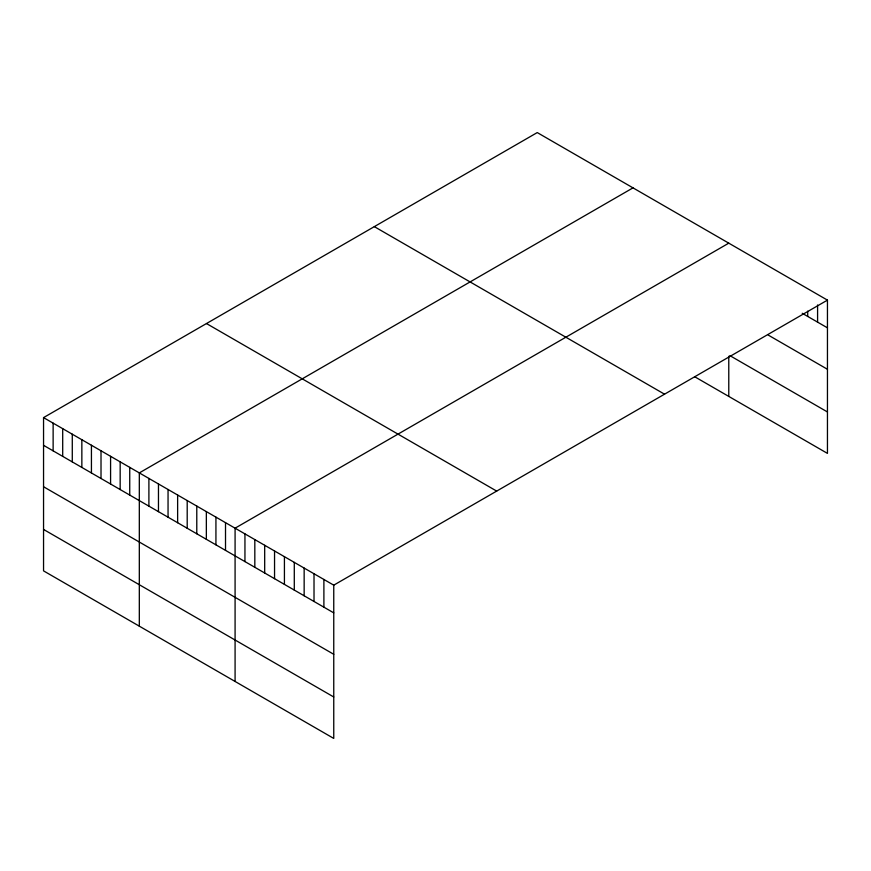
<?xml version="1.0" encoding="UTF-8"?>
<svg xmlns="http://www.w3.org/2000/svg" width="871" height="871" viewBox="0 0 871 871"><rect width="100%" height="100%" fill="white"/><g stroke="black" fill="none" stroke-linecap="round" stroke-linejoin="round"><path stroke-width="1.31" d="M43.55 417.612L333.756 585.16L333.756 738.423L43.55 570.875L43.55 417.612L537.244 132.577L827.45 300.125L827.45 453.388L694.731 376.762M633.01 187.864L139.316 472.899L139.316 626.162M728.777 243.161L235.083 528.185L235.083 681.46M333.756 585.16L827.45 300.125M802.235 313.277L827.45 327.834M768.244 335.085L827.45 369.271M729.876 355.618L827.45 411.961M374.323 226.634L664.529 394.182M206.471 323.544L496.677 491.092M43.55 445.321L333.756 612.868M43.55 486.747L333.756 654.295M43.55 529.437L333.756 696.985M817.586 304.981L817.586 322.139M807.711 311.165L807.711 316.434M728.777 356.283L728.777 396.425M323.892 579.455L323.892 607.163M314.017 573.76L314.017 601.469M304.153 568.066L304.153 595.775M294.289 562.372L294.289 590.081M284.425 556.678L284.425 584.376M274.55 550.973L274.55 578.682M264.686 545.279L264.686 572.987M254.822 539.585L254.822 567.293M244.947 533.89L244.947 561.599M225.513 522.665L225.513 550.363M215.932 517.134L215.932 544.843M206.351 511.604L206.351 539.312M196.781 506.073L196.781 533.781M187.2 500.542L187.2 528.251M177.63 495.011L177.63 522.72M168.049 489.491L168.049 517.189M158.468 483.96L158.468 511.669M148.897 478.429L148.897 506.138M129.735 467.368L129.735 495.076M120.165 461.837L120.165 489.546M110.584 456.317L110.584 484.015M101.014 450.786L101.014 478.495M91.433 445.255L91.433 472.964M81.852 439.724L81.852 467.433M72.282 434.194L72.282 461.902M62.701 428.663L62.701 456.371M53.131 423.143L53.131 450.84"/></g></svg>
